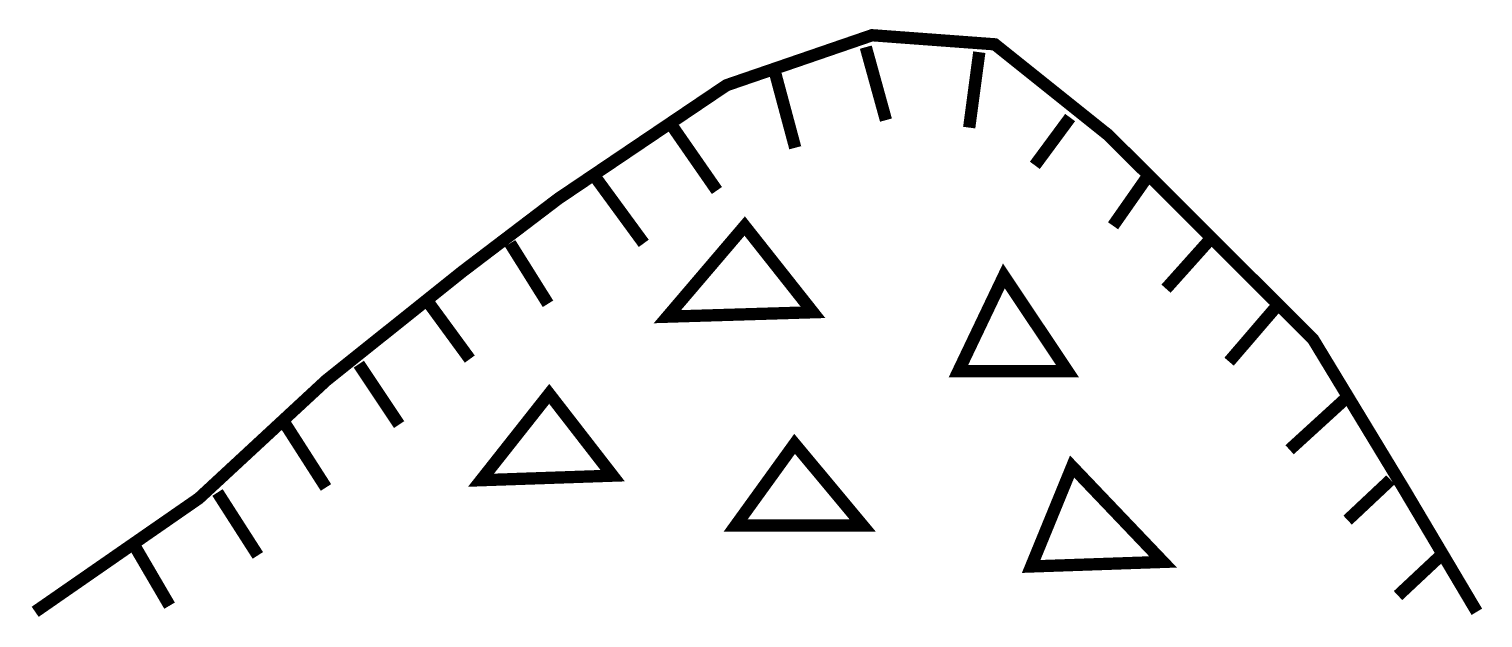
# Model space of a CAD drawing. Extents: x 0 to 11.8, y 0 to 4.8.
import ezdxf

# ---------------------------------------------------------------- set-up
doc = ezdxf.new("R2010")
doc.units = 0
doc.header["$MEASUREMENT"] = 0
doc.layers.get('0').update_dxf_attribs({"linetype": 'CONTINUOUS'})

msp = doc.modelspace()

# ---------------------------------------------------------------- linework, layer by layer
at = {"const_width": 0.1}
for points in [[(0.073, 0.074), (1.405, 0.998), (2.441, 1.958), (3.55, 2.845), (4.327, 3.436), (5.696, 4.36), (6.88, 4.767), (7.878, 4.693), (8.803, 3.953), (9.802, 2.956), (10.468, 2.291), (11.207, 1.072), (11.799, 0.074)], [(6.829, 4.67), (6.993, 4.076)], [(7.752, 4.629), (7.67, 4.015)], [(6.09, 4.466), (6.255, 3.851)], [(8.491, 4.097), (8.204, 3.708)], [(5.249, 4.035), (5.618, 3.503)], [(9.127, 3.626), (8.84, 3.216)], [(4.634, 3.605), (5.023, 3.073)], [(3.936, 3.073), (4.244, 2.581)], [(9.619, 3.093), (9.271, 2.704)], [(3.279, 2.581), (3.608, 2.131)], [(10.153, 2.54), (9.784, 2.11)], [(2.705, 2.09), (3.033, 1.598)], [(10.748, 1.824), (10.276, 1.393)], [(2.11, 1.598), (2.438, 1.086)], [(11.097, 1.148), (10.748, 0.82)], [(1.556, 1.045), (1.884, 0.533)], [(0.879, 0.615), (1.166, 0.124)], [(11.507, 0.533), (11.158, 0.206)]]:
    msp.add_lwpolyline(points, dxfattribs=at)
for points in [[(5.844, 3.214), (5.215, 2.476), (6.399, 2.512)], [(7.952, 2.808), (7.582, 2.032), (8.47, 2.032)], [(4.254, 1.848), (3.699, 1.145), (4.77, 1.182)], [(6.25, 1.441), (5.77, 0.776), (6.804, 0.776)], [(8.507, 1.256), (8.174, 0.443), (9.247, 0.48)]]:
    msp.add_lwpolyline(points, close=True, dxfattribs=at)

doc.saveas('drawing.dxf')
